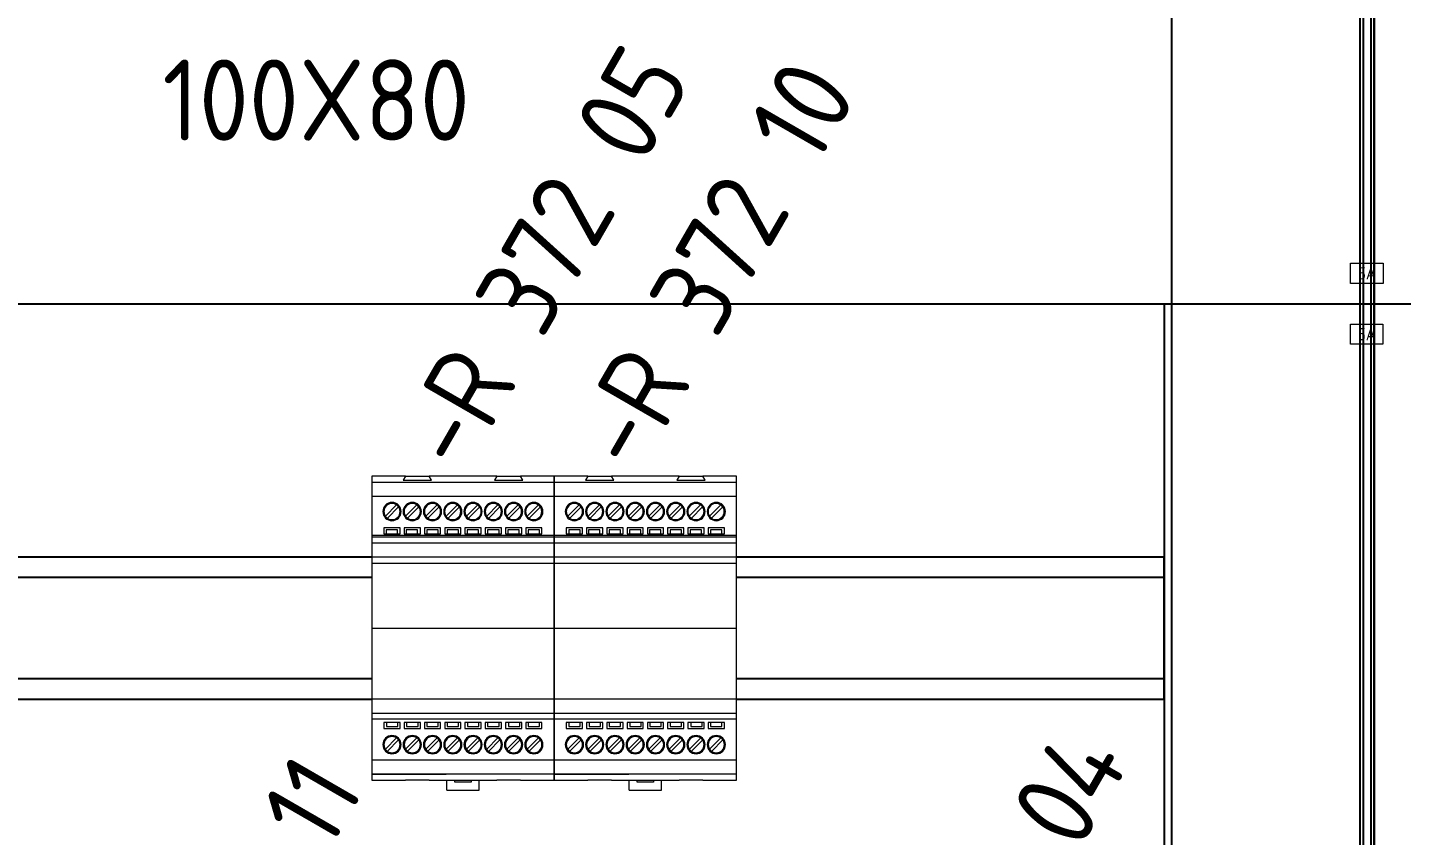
# Model space of a CAD drawing. Header units: millimetres. Extents: x 37984 to 70752, y 14140 to 37584.
# Drawn here: x 45397 to 45736, y 20308.2 to 20507.6 of the extents above; entities that cross this region are included whole.
import ezdxf
from ezdxf.enums import TextEntityAlignment as Align

# ---------------------------------------------------------------- set-up
doc = ezdxf.new("R2010")
doc.units = ezdxf.units.MM
doc.set_wipeout_variables(frame=1)
doc.layers.add('! NO PLOT !', color=7, linetype='Continuous', true_color=0xff75dd, plot=False)
doc.layers.add('000-PI-Oprema', color=30, linetype='Continuous', lineweight=5)
for name, color, linetype in [('000-PI-ORMAR', 2, 'Continuous'), ('000-PI_TEXT', 7, 'Continuous'), ('002-PI-Kabelska kanalica', 150, 'Continuous'), ('004-PI-DIN Šina', 3, 'Continuous')]:
    doc.layers.add(name, color=color, linetype=linetype)
doc.styles.add('PI0', font='isocpeur.ttf', dxfattribs={"width": 0.9})

# ---------------------------------------------------------------- blocks, each defined once
blk = doc.blocks.new('8606.000_back')
at = {"layer": '000-PI-ORMAR'}
for p, q in [((47606.03, 38573.17), (47606.03, 36588.67)), ((48198.03, 36588.67), (48198.03, 38573.17)), ((47602.52, 38552.67), (47602.52, 36601.67)), ((47605.24, 38552.67), (47605.24, 36601.67)), ((47606.02, 36601.67), (47606.02, 38552.53)), ((48198.8, 38552.67), (48198.8, 36601.67)), ((48201.52, 38552.67), (48201.52, 36601.67))]:
    blk.add_line(p, q, dxfattribs=at)
blk = doc.blocks.new('8606.000_montažna')
at = {"layer": '! NO PLOT !'}
blk.add_line((51182.39, 38449.42), (51182.39, 36559.42), dxfattribs=at)
blk = doc.blocks.new('*U991')
at = {"layer": '002-PI-Kabelska kanalica'}
blk.add_line((80, -100), (80, 1785), dxfattribs=at)
blk = doc.blocks.new('*U973')
at = {"layer": '004-PI-DIN Šina'}
blk.add_lwpolyline([(540, -17.5), (540, 17.5), (0, 17.5), (0, -17.5)], close=True, dxfattribs=at)
for points in [[(0, 12.5), (540, 12.5)], [(0, -12.5), (540, -12.5)]]:
    blk.add_lwpolyline(points, dxfattribs=at)
blk = doc.blocks.new('*U996')
at = {"layer": '002-PI-Kabelska kanalica'}
for p, q in [((-20, 311), (80, 311)), ((-20, -100), (-20, 311)), ((80, -100), (80, 311)), ((-20, -100), (80, -100))]:
    blk.add_line(p, q, dxfattribs=at)
blk = doc.blocks.new('Diode block- 8 - 2954882')
at = {"layer": '000-PI-Oprema'}
for p, q in [((38051.77, 30782.32), (38051.77, 30782.32)), ((38051.77, 30782.32), (38059.77, 30782.32)), ((38059.77, 30782.32), (38059.77, 30782.32))]:
    blk.add_line(p, q, dxfattribs=at)
blk.add_wipeout([(38033.27, 30859.82), (38078.27, 30859.82), (38078.27, 30784.82), (38033.27, 30784.82)]).dxf.layer = '000-PI-Oprema'
for p, q in [((38033.27, 30859.82), (38033.27, 30854.82)), ((38033.27, 30859.82), (38033.27, 30859.82)), ((38041.6, 30859.82), (38033.27, 30859.82)), ((38033.27, 30858.32), (38078.27, 30858.32)), ((38033.27, 30858.32), (38078.27, 30858.32)), ((38036.77, 30859.82), (38036.77, 30859.82)), ((38039.77, 30859.82), (38039.77, 30859.82)), ((38041.6, 30859.82), (38041.02, 30858.82)), ((38041.02, 30858.82), (38041.02, 30858.82)), ((38041.02, 30858.82), (38048.02, 30858.82)), ((38041.6, 30859.82), (38041.6, 30859.82)), ((38041.6, 30859.82), (38047.44, 30859.82)), ((38041.77, 30859.82), (38041.77, 30859.82)), ((38044.77, 30859.82), (38044.77, 30859.82)), ((38046.77, 30859.82), (38046.77, 30859.82)), ((38047.44, 30859.82), (38047.44, 30859.82)), ((38064.1, 30859.82), (38047.44, 30859.82)), ((38048.02, 30858.82), (38047.44, 30859.82)), ((38048.02, 30858.82), (38048.02, 30858.82)), ((38049.77, 30859.82), (38049.77, 30859.82)), ((38051.77, 30859.82), (38051.77, 30859.82)), ((38054.77, 30859.82), (38054.77, 30859.82)), ((38056.77, 30859.82), (38056.77, 30859.82)), ((38059.77, 30859.82), (38059.77, 30859.82)), ((38061.77, 30859.82), (38061.77, 30859.82)), ((38064.1, 30859.82), (38063.52, 30858.82)), ((38063.52, 30858.82), (38070.52, 30858.82)), ((38063.52, 30858.82), (38063.52, 30858.82)), ((38064.1, 30859.82), (38064.1, 30859.82)), ((38064.1, 30859.82), (38069.94, 30859.82)), ((38064.77, 30859.82), (38064.77, 30859.82)), ((38066.77, 30859.82), (38066.77, 30859.82)), ((38069.77, 30859.82), (38069.77, 30859.82)), ((38069.94, 30859.82), (38069.94, 30859.82)), ((38078.27, 30859.82), (38069.94, 30859.82)), ((38070.52, 30858.82), (38069.94, 30859.82)), ((38070.52, 30858.82), (38070.52, 30858.82)), ((38071.77, 30859.82), (38071.77, 30859.82)), ((38074.77, 30859.82), (38074.77, 30859.82)), ((38078.27, 30859.82), (38078.27, 30859.82)), ((38078.27, 30854.82), (38078.27, 30859.82)), ((38033.27, 30854.82), (38033.27, 30845.21)), ((38078.27, 30854.82), (38033.27, 30854.82)), ((38078.27, 30845.21), (38078.27, 30854.82)), ((38039.42, 30852.71), (38036.63, 30849.93)), ((38037.13, 30849.43), (38039.91, 30852.22)), ((38038.27, 30853.32), (38038.27, 30853.32)), ((38038.27, 30853.07), (38038.27, 30853.07)), ((38039.42, 30852.71), (38039.42, 30852.71)), ((38039.91, 30852.22), (38039.91, 30852.22)), ((38044.42, 30852.71), (38041.63, 30849.93)), ((38042.13, 30849.43), (38044.91, 30852.22)), ((38043.27, 30853.32), (38043.27, 30853.32)), ((38043.27, 30853.07), (38043.27, 30853.07)), ((38044.42, 30852.71), (38044.42, 30852.71)), ((38044.91, 30852.22), (38044.91, 30852.22)), ((38049.42, 30852.71), (38046.63, 30849.93)), ((38047.13, 30849.43), (38049.91, 30852.22)), ((38048.27, 30853.32), (38048.27, 30853.32)), ((38048.27, 30853.07), (38048.27, 30853.07)), ((38049.42, 30852.71), (38049.42, 30852.71)), ((38049.91, 30852.22), (38049.91, 30852.22)), ((38051.62, 30849.92), (38054.41, 30852.71)), ((38052.12, 30849.43), (38054.9, 30852.21)), ((38053.25, 30853.07), (38053.25, 30853.07)), ((38053.27, 30853.32), (38053.27, 30853.32)), ((38054.41, 30852.71), (38054.42, 30852.71)), ((38054.42, 30852.71), (38054.42, 30852.71)), ((38054.91, 30852.22), (38054.9, 30852.21)), ((38054.91, 30852.22), (38054.91, 30852.22)), ((38059.42, 30852.71), (38056.63, 30849.93)), ((38057.13, 30849.43), (38059.91, 30852.22)), ((38058.27, 30853.32), (38058.27, 30853.32)), ((38058.27, 30853.07), (38058.27, 30853.07)), ((38059.42, 30852.71), (38059.42, 30852.71)), ((38059.91, 30852.22), (38059.91, 30852.22)), ((38064.42, 30852.71), (38061.63, 30849.93)), ((38062.13, 30849.43), (38064.91, 30852.22)), ((38063.27, 30853.32), (38063.27, 30853.32)), ((38063.27, 30853.07), (38063.27, 30853.07)), ((38064.42, 30852.71), (38064.42, 30852.71)), ((38064.91, 30852.22), (38064.91, 30852.22)), ((38066.62, 30849.92), (38069.41, 30852.71)), ((38069.9, 30852.21), (38067.12, 30849.43)), ((38068.25, 30853.07), (38068.25, 30853.07)), ((38068.27, 30853.32), (38068.27, 30853.32)), ((38069.41, 30852.71), (38069.41, 30852.71)), ((38069.9, 30852.21), (38069.9, 30852.21)), ((38071.61, 30849.91), (38074.4, 30852.7)), ((38074.89, 30852.2), (38072.11, 30849.42)), ((38073.23, 30853.07), (38073.23, 30853.07)), ((38073.27, 30853.32), (38073.27, 30853.32)), ((38074.4, 30852.7), (38074.4, 30852.7)), ((38074.89, 30852.2), (38074.89, 30852.2)), ((38036.63, 30849.93), (38036.63, 30849.93)), ((38037.13, 30849.43), (38037.13, 30849.43)), ((38038.27, 30849.07), (38038.27, 30849.07)), ((38038.27, 30848.82), (38038.27, 30848.82)), ((38041.63, 30849.93), (38041.63, 30849.93)), ((38042.13, 30849.43), (38042.13, 30849.43)), ((38043.27, 30849.07), (38043.27, 30849.07)), ((38043.27, 30848.82), (38043.27, 30848.82)), ((38046.63, 30849.93), (38046.63, 30849.93)), ((38047.13, 30849.43), (38047.13, 30849.43)), ((38048.27, 30849.07), (38048.27, 30849.07)), ((38048.27, 30848.82), (38048.27, 30848.82)), ((38051.62, 30849.92), (38051.62, 30849.92)), ((38052.12, 30849.43), (38052.12, 30849.43)), ((38053.25, 30849.07), (38053.25, 30849.07)), ((38053.27, 30848.82), (38053.27, 30848.82)), ((38056.63, 30849.93), (38056.63, 30849.93)), ((38057.13, 30849.43), (38057.13, 30849.43)), ((38058.27, 30849.07), (38058.27, 30849.07)), ((38058.27, 30848.82), (38058.27, 30848.82)), ((38061.63, 30849.93), (38061.63, 30849.93)), ((38062.13, 30849.43), (38062.13, 30849.43)), ((38063.27, 30849.07), (38063.27, 30849.07)), ((38063.27, 30848.82), (38063.27, 30848.82)), ((38066.62, 30849.92), (38066.62, 30849.92)), ((38067.12, 30849.43), (38067.12, 30849.43)), ((38068.25, 30849.07), (38068.25, 30849.07)), ((38068.27, 30848.82), (38068.27, 30848.82)), ((38071.61, 30849.91), (38071.61, 30849.91)), ((38072.11, 30849.42), (38072.11, 30849.42)), ((38073.23, 30849.07), (38073.23, 30849.07)), ((38073.27, 30848.82), (38073.27, 30848.82)), ((38033.27, 30845.21), (38033.27, 30844.82)), ((38033.27, 30845.21), (38078.27, 30845.21)), ((38033.27, 30844.82), (38033.27, 30844.82)), ((38033.27, 30844.82), (38033.27, 30843.32)), ((38033.27, 30844.82), (38078.27, 30844.82)), ((38036.27, 30847.07), (38036.27, 30845.57)), ((38040.27, 30847.07), (38036.27, 30847.07)), ((38036.27, 30847.07), (38036.27, 30847.07)), ((38036.27, 30845.57), (38040.27, 30845.57)), ((38036.27, 30845.57), (38036.27, 30845.57)), ((38036.87, 30846.57), (38036.87, 30845.57)), ((38039.67, 30846.57), (38036.87, 30846.57)), ((38036.87, 30846.57), (38036.87, 30846.57)), ((38036.87, 30845.57), (38036.87, 30845.57)), ((38039.67, 30845.57), (38039.67, 30846.57)), ((38039.67, 30846.57), (38039.67, 30846.57)), ((38039.67, 30845.57), (38039.67, 30845.57)), ((38040.27, 30845.57), (38040.27, 30847.07)), ((38040.27, 30847.07), (38040.27, 30847.07)), ((38040.27, 30845.57), (38040.27, 30845.57)), ((38041.27, 30847.07), (38041.27, 30845.57)), ((38045.27, 30847.07), (38041.27, 30847.07)), ((38041.27, 30847.07), (38041.27, 30847.07)), ((38041.27, 30845.57), (38045.27, 30845.57)), ((38041.27, 30845.57), (38041.27, 30845.57)), ((38041.74, 30846.57), (38041.74, 30845.57)), ((38044.54, 30846.57), (38041.74, 30846.57)), ((38041.74, 30846.57), (38041.74, 30846.57)), ((38041.74, 30845.57), (38041.74, 30845.57)), ((38044.54, 30845.57), (38044.54, 30846.57)), ((38044.54, 30846.57), (38044.54, 30846.57)), ((38044.54, 30845.57), (38044.54, 30845.57)), ((38045.27, 30845.57), (38045.27, 30847.07)), ((38045.27, 30847.07), (38045.27, 30847.07)), ((38045.27, 30845.57), (38045.27, 30845.57)), ((38050.27, 30847.07), (38046.27, 30847.07)), ((38046.27, 30847.07), (38046.27, 30845.57)), ((38046.27, 30847.07), (38046.27, 30847.07)), ((38046.27, 30845.57), (38050.27, 30845.57)), ((38046.27, 30845.57), (38046.27, 30845.57)), ((38046.87, 30846.57), (38046.87, 30845.57)), ((38049.67, 30846.57), (38046.87, 30846.57)), ((38046.87, 30846.57), (38046.87, 30846.57)), ((38046.87, 30845.57), (38046.87, 30845.57)), ((38049.67, 30845.57), (38049.67, 30846.57)), ((38049.67, 30846.57), (38049.67, 30846.57)), ((38049.67, 30845.57), (38049.67, 30845.57)), ((38050.27, 30845.57), (38050.27, 30847.07)), ((38050.27, 30847.07), (38050.27, 30847.07)), ((38050.27, 30845.57), (38050.27, 30845.57)), ((38051.27, 30847.07), (38051.27, 30845.57)), ((38055.27, 30847.07), (38051.27, 30847.07)), ((38051.27, 30847.07), (38051.27, 30847.07)), ((38051.27, 30845.57), (38055.27, 30845.57)), ((38051.27, 30845.57), (38051.27, 30845.57)), ((38051.85, 30846.57), (38051.85, 30845.57)), ((38054.65, 30846.57), (38051.85, 30846.57)), ((38051.85, 30846.57), (38051.85, 30846.57)), ((38051.85, 30845.57), (38051.85, 30845.57)), ((38054.65, 30845.57), (38054.65, 30846.57)), ((38054.65, 30846.57), (38054.65, 30846.57)), ((38054.65, 30845.57), (38054.65, 30845.57)), ((38055.27, 30845.57), (38055.27, 30847.07)), ((38055.27, 30847.07), (38055.27, 30847.07)), ((38055.27, 30845.57), (38055.27, 30845.57)), ((38060.27, 30847.07), (38056.27, 30847.07)), ((38056.27, 30847.07), (38056.27, 30845.57)), ((38056.27, 30847.07), (38056.27, 30847.07)), ((38056.27, 30845.57), (38060.27, 30845.57)), ((38056.27, 30845.57), (38056.27, 30845.57)), ((38056.83, 30846.57), (38056.83, 30845.57)), ((38059.63, 30846.57), (38056.83, 30846.57)), ((38056.83, 30846.57), (38056.83, 30846.57)), ((38056.83, 30845.57), (38056.83, 30845.57)), ((38059.63, 30845.57), (38059.63, 30846.57)), ((38059.63, 30846.57), (38059.63, 30846.57)), ((38059.63, 30845.57), (38059.63, 30845.57)), ((38060.27, 30845.57), (38060.27, 30847.07)), ((38060.27, 30847.07), (38060.27, 30847.07)), ((38060.27, 30845.57), (38060.27, 30845.57)), ((38061.27, 30847.07), (38061.27, 30845.57)), ((38065.27, 30847.07), (38061.27, 30847.07)), ((38061.27, 30847.07), (38061.27, 30847.07)), ((38061.27, 30845.57), (38065.27, 30845.57)), ((38061.27, 30845.57), (38061.27, 30845.57)), ((38061.87, 30846.57), (38061.87, 30845.57)), ((38064.67, 30846.57), (38061.87, 30846.57)), ((38061.87, 30846.57), (38061.87, 30846.57)), ((38061.87, 30845.57), (38061.87, 30845.57)), ((38064.67, 30845.57), (38064.67, 30846.57)), ((38064.67, 30846.57), (38064.67, 30846.57)), ((38064.67, 30845.57), (38064.67, 30845.57)), ((38065.27, 30845.57), (38065.27, 30847.07)), ((38065.27, 30847.07), (38065.27, 30847.07)), ((38065.27, 30845.57), (38065.27, 30845.57)), ((38066.27, 30847.07), (38066.27, 30845.57)), ((38070.27, 30847.07), (38066.27, 30847.07)), ((38066.27, 30847.07), (38066.27, 30847.07)), ((38066.27, 30845.57), (38070.27, 30845.57)), ((38066.27, 30845.57), (38066.27, 30845.57)), ((38066.85, 30846.57), (38066.85, 30845.57)), ((38069.65, 30846.57), (38066.85, 30846.57)), ((38066.85, 30846.57), (38066.85, 30846.57)), ((38066.85, 30845.57), (38066.85, 30845.57)), ((38069.65, 30845.57), (38069.65, 30846.57)), ((38069.65, 30846.57), (38069.65, 30846.57)), ((38069.65, 30845.57), (38069.65, 30845.57)), ((38070.27, 30845.57), (38070.27, 30847.07)), ((38070.27, 30847.07), (38070.27, 30847.07)), ((38070.27, 30845.57), (38070.27, 30845.57)), ((38071.27, 30847.07), (38071.27, 30845.57)), ((38075.27, 30847.07), (38071.27, 30847.07)), ((38071.27, 30847.07), (38071.27, 30847.07)), ((38071.27, 30845.57), (38075.27, 30845.57)), ((38071.27, 30845.57), (38071.27, 30845.57)), ((38071.83, 30846.57), (38071.83, 30845.57)), ((38074.63, 30846.57), (38071.83, 30846.57)), ((38071.83, 30846.57), (38071.83, 30846.57)), ((38071.83, 30845.57), (38071.83, 30845.57)), ((38074.63, 30845.57), (38074.63, 30846.57)), ((38074.63, 30846.57), (38074.63, 30846.57)), ((38074.63, 30845.57), (38074.63, 30845.57)), ((38075.27, 30845.57), (38075.27, 30847.07)), ((38075.27, 30847.07), (38075.27, 30847.07)), ((38075.27, 30845.57), (38075.27, 30845.57)), ((38078.27, 30844.82), (38078.27, 30845.21)), ((38078.27, 30843.32), (38078.27, 30844.82)), ((38078.27, 30844.82), (38078.27, 30844.82)), ((38033.27, 30843.32), (38033.27, 30801.32)), ((38033.27, 30843.32), (38033.27, 30843.32)), ((38033.27, 30843.32), (38078.27, 30843.32)), ((38078.27, 30843.32), (38078.27, 30843.32)), ((38078.27, 30801.32), (38078.27, 30843.32)), ((38033.27, 30839.82), (38033.27, 30839.82)), ((38078.27, 30839.82), (38033.27, 30839.82)), ((38078.27, 30839.82), (38033.27, 30839.82)), ((38033.27, 30838.32), (38033.27, 30838.32)), ((38033.27, 30838.32), (38078.27, 30838.32)), ((38078.27, 30839.82), (38078.27, 30839.82)), ((38078.27, 30838.32), (38078.27, 30838.32)), ((38033.27, 30822.32), (38078.27, 30822.32)), ((38033.27, 30804.82), (38033.27, 30804.82)), ((38078.27, 30804.82), (38033.27, 30804.82)), ((38078.27, 30804.82), (38078.27, 30804.82)), ((38033.27, 30801.32), (38033.27, 30799.82)), ((38033.27, 30801.32), (38033.27, 30801.32)), ((38033.27, 30801.32), (38078.27, 30801.32)), ((38078.27, 30799.82), (38078.27, 30801.32)), ((38078.27, 30801.32), (38078.27, 30801.32)), ((38033.27, 30799.82), (38033.27, 30789.82)), ((38033.27, 30799.82), (38033.27, 30799.82)), ((38078.27, 30799.82), (38033.27, 30799.82)), ((38040.27, 30799.07), (38036.27, 30799.07)), ((38036.27, 30799.07), (38036.27, 30797.57)), ((38036.27, 30799.07), (38036.27, 30799.07)), ((38036.27, 30797.57), (38040.27, 30797.57)), ((38036.27, 30797.57), (38036.27, 30797.57)), ((38036.91, 30799.07), (38036.91, 30798.07)), ((38036.91, 30799.07), (38036.91, 30799.07)), ((38036.91, 30798.07), (38039.71, 30798.07)), ((38036.91, 30798.07), (38036.91, 30798.07)), ((38039.71, 30798.07), (38039.71, 30799.07)), ((38039.71, 30799.07), (38039.71, 30799.07)), ((38039.71, 30798.07), (38039.71, 30798.07)), ((38040.27, 30797.57), (38040.27, 30799.07)), ((38040.27, 30799.07), (38040.27, 30799.07)), ((38040.27, 30797.57), (38040.27, 30797.57)), ((38041.27, 30799.07), (38041.27, 30797.57)), ((38045.27, 30799.07), (38041.27, 30799.07)), ((38041.27, 30799.07), (38041.27, 30799.07)), ((38041.27, 30797.57), (38045.27, 30797.57)), ((38041.27, 30797.57), (38041.27, 30797.57)), ((38041.89, 30799.07), (38041.89, 30798.07)), ((38041.89, 30799.07), (38041.89, 30799.07)), ((38041.89, 30798.07), (38044.69, 30798.07)), ((38041.89, 30798.07), (38041.89, 30798.07)), ((38044.69, 30798.07), (38044.69, 30799.07)), ((38044.69, 30799.07), (38044.69, 30799.07)), ((38044.69, 30798.07), (38044.69, 30798.07)), ((38045.27, 30797.57), (38045.27, 30799.07)), ((38045.27, 30799.07), (38045.27, 30799.07)), ((38045.27, 30797.57), (38045.27, 30797.57)), ((38046.27, 30799.07), (38046.27, 30797.57)), ((38050.27, 30799.07), (38046.27, 30799.07)), ((38046.27, 30799.07), (38046.27, 30799.07)), ((38046.27, 30797.57), (38050.27, 30797.57)), ((38046.27, 30797.57), (38046.27, 30797.57)), ((38046.87, 30799.07), (38046.87, 30798.07)), ((38046.87, 30799.07), (38046.87, 30799.07)), ((38046.87, 30798.07), (38049.67, 30798.07)), ((38046.87, 30798.07), (38046.87, 30798.07)), ((38049.67, 30798.07), (38049.67, 30799.07)), ((38049.67, 30799.07), (38049.67, 30799.07)), ((38049.67, 30798.07), (38049.67, 30798.07)), ((38050.27, 30797.57), (38050.27, 30799.07)), ((38050.27, 30799.07), (38050.27, 30799.07)), ((38050.27, 30797.57), (38050.27, 30797.57)), ((38055.27, 30799.07), (38051.27, 30799.07)), ((38051.27, 30799.07), (38051.27, 30797.57)), ((38051.27, 30799.07), (38051.27, 30799.07)), ((38051.27, 30797.57), (38055.27, 30797.57)), ((38051.27, 30797.57), (38051.27, 30797.57)), ((38051.91, 30799.07), (38051.91, 30798.07)), ((38051.91, 30799.07), (38051.91, 30799.07)), ((38051.91, 30798.07), (38054.71, 30798.07)), ((38051.91, 30798.07), (38051.91, 30798.07)), ((38054.71, 30798.07), (38054.71, 30799.07)), ((38054.71, 30799.07), (38054.71, 30799.07)), ((38054.71, 30798.07), (38054.71, 30798.07)), ((38055.27, 30797.57), (38055.27, 30799.07)), ((38055.27, 30799.07), (38055.27, 30799.07)), ((38055.27, 30797.57), (38055.27, 30797.57)), ((38056.27, 30799.07), (38056.27, 30797.57)), ((38060.27, 30799.07), (38056.27, 30799.07)), ((38056.27, 30799.07), (38056.27, 30799.07)), ((38056.27, 30797.57), (38060.27, 30797.57)), ((38056.27, 30797.57), (38056.27, 30797.57)), ((38056.89, 30799.07), (38056.89, 30798.07)), ((38056.89, 30799.07), (38056.89, 30799.07)), ((38056.89, 30798.07), (38059.69, 30798.07)), ((38056.89, 30798.07), (38056.89, 30798.07)), ((38059.69, 30798.07), (38059.69, 30799.07)), ((38059.69, 30799.07), (38059.69, 30799.07)), ((38059.69, 30798.07), (38059.69, 30798.07)), ((38060.27, 30797.57), (38060.27, 30799.07)), ((38060.27, 30799.07), (38060.27, 30799.07)), ((38060.27, 30797.57), (38060.27, 30797.57)), ((38061.27, 30799.07), (38061.27, 30797.57)), ((38065.27, 30799.07), (38061.27, 30799.07)), ((38061.27, 30799.07), (38061.27, 30799.07)), ((38061.27, 30797.57), (38065.27, 30797.57)), ((38061.27, 30797.57), (38061.27, 30797.57)), ((38061.87, 30799.07), (38061.87, 30798.07)), ((38061.87, 30799.07), (38061.87, 30799.07)), ((38061.87, 30798.07), (38064.67, 30798.07)), ((38061.87, 30798.07), (38061.87, 30798.07)), ((38064.67, 30798.07), (38064.67, 30799.07)), ((38064.67, 30799.07), (38064.67, 30799.07)), ((38064.67, 30798.07), (38064.67, 30798.07)), ((38065.27, 30797.57), (38065.27, 30799.07)), ((38065.27, 30799.07), (38065.27, 30799.07)), ((38065.27, 30797.57), (38065.27, 30797.57)), ((38066.27, 30799.07), (38066.27, 30797.57)), ((38070.27, 30799.07), (38066.27, 30799.07)), ((38066.27, 30799.07), (38066.27, 30799.07)), ((38066.27, 30797.57), (38070.27, 30797.57)), ((38066.27, 30797.57), (38066.27, 30797.57)), ((38067, 30799.07), (38067, 30798.07)), ((38067, 30799.07), (38067, 30799.07)), ((38067, 30798.07), (38069.8, 30798.07)), ((38067, 30798.07), (38067, 30798.07)), ((38069.8, 30798.07), (38069.8, 30799.07)), ((38069.8, 30799.07), (38069.8, 30799.07)), ((38069.8, 30798.07), (38069.8, 30798.07)), ((38070.27, 30797.57), (38070.27, 30799.07)), ((38070.27, 30799.07), (38070.27, 30799.07)), ((38070.27, 30797.57), (38070.27, 30797.57)), ((38071.27, 30799.07), (38071.27, 30797.57)), ((38075.27, 30799.07), (38071.27, 30799.07)), ((38071.27, 30799.07), (38071.27, 30799.07)), ((38071.27, 30797.57), (38075.27, 30797.57)), ((38071.27, 30797.57), (38071.27, 30797.57)), ((38071.87, 30799.07), (38071.87, 30798.07)), ((38071.87, 30799.07), (38071.87, 30799.07)), ((38071.87, 30798.07), (38074.67, 30798.07)), ((38071.87, 30798.07), (38071.87, 30798.07)), ((38074.67, 30798.07), (38074.67, 30799.07)), ((38074.67, 30799.07), (38074.67, 30799.07)), ((38074.67, 30798.07), (38074.67, 30798.07)), ((38075.27, 30797.57), (38075.27, 30799.07)), ((38075.27, 30799.07), (38075.27, 30799.07)), ((38075.27, 30797.57), (38075.27, 30797.57)), ((38078.27, 30789.82), (38078.27, 30799.82)), ((38078.27, 30799.82), (38078.27, 30799.82)), ((38039.42, 30795.21), (38036.63, 30792.43)), ((38037.13, 30791.93), (38039.91, 30794.72)), ((38038.27, 30795.82), (38038.27, 30795.82)), ((38038.27, 30795.57), (38038.27, 30795.57)), ((38039.42, 30795.21), (38039.42, 30795.21)), ((38039.91, 30794.72), (38039.91, 30794.72)), ((38041.64, 30792.44), (38044.42, 30795.22)), ((38044.92, 30794.73), (38042.13, 30791.94)), ((38043.27, 30795.82), (38043.27, 30795.82)), ((38043.29, 30795.57), (38043.29, 30795.57)), ((38044.42, 30795.22), (38044.42, 30795.22)), ((38044.92, 30794.73), (38044.92, 30794.73)), ((38049.42, 30795.21), (38046.63, 30792.43)), ((38047.13, 30791.93), (38049.91, 30794.72)), ((38048.27, 30795.82), (38048.27, 30795.82)), ((38048.27, 30795.57), (38048.27, 30795.57)), ((38049.42, 30795.21), (38049.42, 30795.21)), ((38049.91, 30794.72), (38049.91, 30794.72)), ((38054.42, 30795.21), (38051.63, 30792.43)), ((38052.13, 30791.93), (38054.91, 30794.72)), ((38053.27, 30795.82), (38053.27, 30795.82)), ((38053.27, 30795.57), (38053.27, 30795.57)), ((38054.42, 30795.21), (38054.42, 30795.21)), ((38054.91, 30794.72), (38054.91, 30794.72)), ((38056.64, 30792.44), (38059.42, 30795.22)), ((38059.92, 30794.73), (38057.13, 30791.94)), ((38058.27, 30795.82), (38058.27, 30795.82)), ((38058.29, 30795.57), (38058.29, 30795.57)), ((38059.42, 30795.22), (38059.42, 30795.22)), ((38059.92, 30794.73), (38059.92, 30794.73)), ((38064.42, 30795.21), (38061.63, 30792.43)), ((38062.13, 30791.93), (38064.91, 30794.72)), ((38063.27, 30795.82), (38063.27, 30795.82)), ((38063.27, 30795.57), (38063.27, 30795.57)), ((38064.42, 30795.21), (38064.42, 30795.21)), ((38064.91, 30794.72), (38064.91, 30794.72)), ((38069.42, 30795.21), (38066.63, 30792.43)), ((38067.13, 30791.93), (38069.91, 30794.72)), ((38068.27, 30795.82), (38068.27, 30795.82)), ((38068.27, 30795.57), (38068.27, 30795.57)), ((38069.42, 30795.21), (38069.42, 30795.21)), ((38069.91, 30794.72), (38069.91, 30794.72)), ((38074.42, 30795.21), (38071.63, 30792.43)), ((38072.13, 30791.93), (38074.91, 30794.72)), ((38073.27, 30795.82), (38073.27, 30795.82)), ((38073.27, 30795.57), (38073.27, 30795.57)), ((38074.42, 30795.21), (38074.42, 30795.21)), ((38074.91, 30794.72), (38074.91, 30794.72)), ((38036.63, 30792.43), (38036.63, 30792.43)), ((38037.13, 30791.93), (38037.13, 30791.93)), ((38038.27, 30791.57), (38038.27, 30791.57)), ((38038.27, 30791.32), (38038.27, 30791.32)), ((38041.64, 30792.44), (38041.64, 30792.44)), ((38042.13, 30791.94), (38042.13, 30791.94)), ((38043.27, 30791.32), (38043.27, 30791.32)), ((38043.29, 30791.57), (38043.29, 30791.57)), ((38046.63, 30792.43), (38046.63, 30792.43)), ((38047.13, 30791.93), (38047.13, 30791.93)), ((38048.27, 30791.57), (38048.27, 30791.57)), ((38048.27, 30791.32), (38048.27, 30791.32)), ((38051.63, 30792.43), (38051.63, 30792.43)), ((38052.13, 30791.93), (38052.13, 30791.93)), ((38053.27, 30791.57), (38053.27, 30791.57)), ((38053.27, 30791.32), (38053.27, 30791.32)), ((38056.64, 30792.44), (38056.64, 30792.44)), ((38057.13, 30791.94), (38057.13, 30791.94)), ((38058.27, 30791.32), (38058.27, 30791.32)), ((38058.29, 30791.57), (38058.29, 30791.57)), ((38061.63, 30792.43), (38061.63, 30792.43)), ((38062.13, 30791.93), (38062.13, 30791.93)), ((38063.27, 30791.57), (38063.27, 30791.57)), ((38063.27, 30791.32), (38063.27, 30791.32)), ((38066.63, 30792.43), (38066.63, 30792.43)), ((38067.13, 30791.93), (38067.13, 30791.93)), ((38068.27, 30791.57), (38068.27, 30791.57)), ((38068.27, 30791.32), (38068.27, 30791.32)), ((38071.63, 30792.43), (38071.63, 30792.43)), ((38072.13, 30791.93), (38072.13, 30791.93)), ((38073.27, 30791.57), (38073.27, 30791.57)), ((38073.27, 30791.32), (38073.27, 30791.32)), ((38033.27, 30789.82), (38033.27, 30784.82)), ((38033.27, 30789.82), (38078.27, 30789.82)), ((38078.27, 30784.82), (38078.27, 30789.82)), ((38051.67, 30786.32), (38033.27, 30786.32)), ((38033.27, 30786.32), (38051.67, 30786.32)), ((38033.27, 30784.82), (38033.27, 30784.82)), ((38033.27, 30784.82), (38041.6, 30784.82)), ((38036.77, 30784.82), (38036.77, 30784.82)), ((38039.77, 30784.82), (38039.77, 30784.82)), ((38047.44, 30784.82), (38041.6, 30784.82)), ((38041.6, 30784.82), (38041.6, 30784.82)), ((38041.77, 30784.82), (38041.77, 30784.82)), ((38044.77, 30784.82), (38044.77, 30784.82)), ((38046.77, 30784.82), (38046.77, 30784.82)), ((38047.44, 30784.82), (38064.1, 30784.82)), ((38047.44, 30784.82), (38047.44, 30784.82)), ((38049.77, 30784.82), (38049.77, 30784.82)), ((38078.27, 30786.32), (38051.67, 30786.32)), ((38051.67, 30784.82), (38051.67, 30784.82)), ((38051.77, 30784.82), (38051.77, 30784.82)), ((38051.77, 30782.32), (38051.77, 30784.82)), ((38053.77, 30784.32), (38053.77, 30784.82)), ((38057.77, 30784.32), (38053.77, 30784.32)), ((38053.77, 30784.32), (38053.77, 30784.32)), ((38054.77, 30784.82), (38054.77, 30784.82)), ((38056.77, 30784.82), (38056.77, 30784.82)), ((38057.77, 30784.82), (38057.77, 30784.32)), ((38057.77, 30784.32), (38057.77, 30784.32)), ((38059.77, 30784.82), (38059.77, 30784.82)), ((38059.77, 30782.32), (38059.77, 30784.82)), ((38078.27, 30786.32), (38059.87, 30786.32)), ((38059.87, 30784.82), (38059.87, 30784.82)), ((38061.77, 30784.82), (38061.77, 30784.82)), ((38069.94, 30784.82), (38064.1, 30784.82)), ((38064.1, 30784.82), (38064.1, 30784.82)), ((38064.77, 30784.82), (38064.77, 30784.82)), ((38066.77, 30784.82), (38066.77, 30784.82)), ((38069.77, 30784.82), (38069.77, 30784.82)), ((38069.94, 30784.82), (38078.27, 30784.82)), ((38069.94, 30784.82), (38069.94, 30784.82)), ((38071.77, 30784.82), (38071.77, 30784.82)), ((38074.77, 30784.82), (38074.77, 30784.82)), ((38078.27, 30784.82), (38078.27, 30784.82))]:
    blk.add_line(p, q, dxfattribs=at)
for centre, radius, start, end in [((38038.27, 30851.07), 2.25, 90, 270), ((38038.27, 30851.07), 2, 90, 270), ((38038.27, 30851.07), 2.25, 270, 90), ((38038.27, 30851.07), 2, 270, 90), ((38043.27, 30851.07), 2.25, 90, 270), ((38043.27, 30851.07), 2, 90, 270), ((38043.27, 30851.07), 2.25, 270, 90), ((38043.27, 30851.07), 2, 270, 90), ((38048.27, 30851.07), 2.25, 90, 270), ((38048.27, 30851.07), 2, 90, 270), ((38048.27, 30851.07), 2.25, 270, 90), ((38048.27, 30851.07), 2, 270, 90), ((38053.27, 30851.07), 2.25, 90, 270), ((38053.25, 30851.07), 2, 90, 270), ((38053.25, 30851.07), 2, 270, 90), ((38053.27, 30851.07), 2.25, 270, 90), ((38053.27, 30851.07), 2, 34.9214, 55.0787), ((38058.27, 30851.07), 2.25, 90, 270), ((38058.27, 30851.07), 2, 90, 270), ((38058.27, 30851.07), 2.25, 270, 90), ((38058.27, 30851.07), 2, 270, 90), ((38063.27, 30851.07), 2.25, 90, 270), ((38063.27, 30851.07), 2, 90, 270), ((38063.27, 30851.07), 2.25, 270, 90), ((38063.27, 30851.07), 2, 270, 90), ((38068.27, 30851.07), 2.25, 90, 270), ((38068.25, 30851.07), 2, 90, 270), ((38068.25, 30851.07), 2, 270, 90), ((38068.27, 30851.07), 2.25, 270, 90), ((38073.27, 30851.07), 2.25, 90, 270), ((38073.23, 30851.07), 2, 90, 270), ((38073.23, 30851.07), 2, 270, 90), ((38073.27, 30851.07), 2.25, 270, 90), ((38038.27, 30793.57), 2.25, 90, 270), ((38038.27, 30793.57), 2, 90, 270), ((38038.27, 30793.57), 2.25, 270, 90), ((38038.27, 30793.57), 2, 270, 90), ((38043.27, 30793.57), 2.25, 90, 270), ((38043.29, 30793.57), 2, 90, 270), ((38043.27, 30793.57), 2.25, 270, 90), ((38043.29, 30793.57), 2, 270, 90), ((38048.27, 30793.57), 2.25, 90, 270), ((38048.27, 30793.57), 2, 90, 270), ((38048.27, 30793.57), 2.25, 270, 90), ((38048.27, 30793.57), 2, 270, 90), ((38053.27, 30793.57), 2.25, 90, 270), ((38053.27, 30793.57), 2, 90, 270), ((38053.27, 30793.57), 2.25, 270, 90), ((38053.27, 30793.57), 2, 270, 90), ((38058.27, 30793.57), 2.25, 90, 270), ((38058.29, 30793.57), 2, 90, 270), ((38058.27, 30793.57), 2.25, 270, 90), ((38058.29, 30793.57), 2, 270, 90), ((38063.27, 30793.57), 2.25, 90, 270), ((38063.27, 30793.57), 2, 90, 270), ((38063.27, 30793.57), 2.25, 270, 90), ((38063.27, 30793.57), 2, 270, 90), ((38068.27, 30793.57), 2.25, 90, 270), ((38068.27, 30793.57), 2, 90, 270), ((38068.27, 30793.57), 2.25, 270, 90), ((38068.27, 30793.57), 2, 270, 90), ((38073.27, 30793.57), 2.25, 90, 270), ((38073.27, 30793.57), 2, 90, 270), ((38073.27, 30793.57), 2.25, 270, 90), ((38073.27, 30793.57), 2, 270, 90)]:
    blk.add_arc(centre, radius, start, end, dxfattribs=at)

msp = doc.modelspace()

# ---------------------------------------------------------------- linework, layer by layer
at = {"layer": '! NO PLOT !', "ltscale": 0.25}
msp.add_line((45678.757, 20439.404), (45776.091, 20439.401), dxfattribs=at)
at = {"layer": '000-PI-Oprema'}
for points in [[(45723.424, 20449.402), (45731.424, 20449.402), (45731.424, 20444.402), (45723.424, 20444.402)], [(45723.397, 20434.402), (45731.397, 20434.402), (45731.397, 20429.402), (45723.397, 20429.402)]]:
    msp.add_lwpolyline(points, close=True, dxfattribs=at)
at = {"layer": '000-PI-ORMAR', "ltscale": 0.25}
msp.add_line((45679.245, 20709.404), (45679.245, 18819.404), dxfattribs=at)

# ---------------------------------------------------------------- block references
for name, p, rotation in [('*U991', (44884.757, 20519.404), 270), ('*U973', (45677.424, 20359.404), 180)]:
    msp.add_blockref(name, p, dxfattribs=dict(rotation=rotation))
at = {"xscale": -1, "rotation": 180}
msp.add_blockref('*U996', (45697.424, 20339.402), dxfattribs=at)
at = {"layer": '000-PI-Oprema'}
msp.add_blockref('8606.000_montažna', (-5503.15, -17740.014), dxfattribs=at)
at = {"layer": '000-PI-ORMAR'}
for p in [(-2472.273, -17811.766), (-1876.799, -17811.766)]:
    msp.add_blockref('8606.000_back', p, dxfattribs=at)

# ---------------------------------------------------------------- texts
at = {"insert": (45468.23, 20489.662), "char_height": 20, "width": 16.78721, "attachment_point": 5, "style": 'PI0'}
msp.add_mtext('{\\fISOCPEUR|b0|i0|c238|p34;10}0X{\\fISOCPEUR|b0|i0|c238|p34;8}0', dxfattribs=at)
at = {"layer": '000-PI_TEXT', "style": 'PI0', "width": 0.9}
for s, p in [('-R 372 05', (45496.027, 20401.904)), ('-R 372 10', (45538.99, 20401.904)), ('-RP 365 04', (45595.742, 20219.017)), ('-RP 343 11', (45410.742, 20219.017))]:
    msp.add_text(s, height=20, rotation=60, dxfattribs=at).set_placement(p, align=Align.MIDDLE_LEFT)
at = {"layer": '000-PI_TEXT', "linetype": 'Continuous', "char_height": 3, "width": 8, "attachment_point": 5, "style": 'PI0'}
for insert in [(45727.424, 20446.902), (45727.397, 20431.902)]:
    msp.add_mtext('5A', dxfattribs=dict(at, insert=insert))

# ---------------------------------------------------------------- next in the draw order: block references
at = {"layer": '000-PI-Oprema'}
msp.add_blockref('Diode block- 8 - 2954882', (7448.673, -10462.921), dxfattribs=at)

# ---------------------------------------------------------------- next in the draw order: block references
msp.add_blockref('Diode block- 8 - 2954882', (7493.673, -10462.921), dxfattribs=at)

doc.saveas('drawing.dxf')
